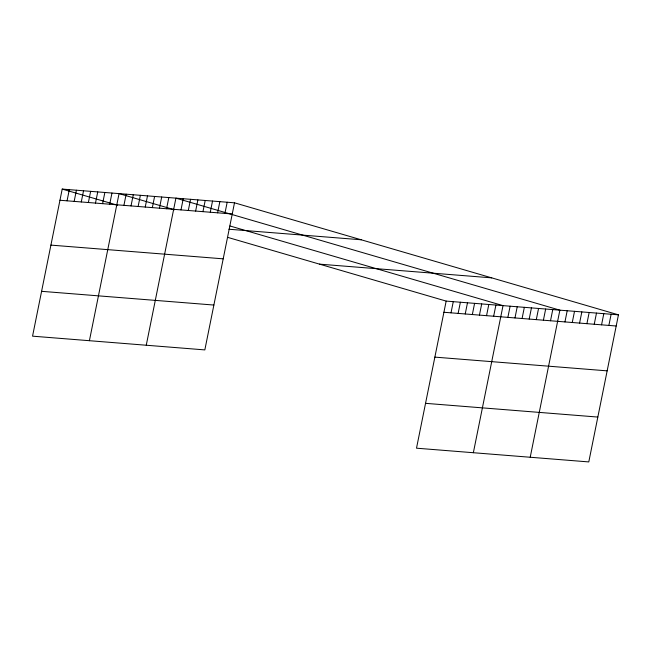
<?xml version="1.0" encoding="UTF-8"?>
<svg xmlns="http://www.w3.org/2000/svg" width="651" height="651" viewBox="0 0 651 651"><rect width="100%" height="100%" fill="white"/><g stroke="black" fill="none" stroke-linecap="round" stroke-linejoin="round"><path stroke-width="0.98" d="M234.498 202.811L62.211 189.083L32.55 336.168L204.837 349.904L234.498 202.811L618.45 314.832L588.789 461.917L416.502 448.189L446.163 301.096L618.45 314.832M67.061 200.825L69.315 189.653M74.165 201.387L76.419 190.214M81.277 201.956L83.531 190.784M88.381 202.518L90.635 191.353M95.485 203.088L97.74 191.915M102.598 203.657L104.852 192.484M109.702 204.219L111.956 193.046M89.407 340.701L119.06 193.616L174.492 209.785M123.918 205.35L126.172 194.185M131.022 205.919L133.276 194.747M138.134 206.489L140.38 195.316M145.238 207.051L147.492 195.878M152.342 207.62L154.596 196.447M159.454 208.182L161.7 197.017M166.558 208.751L168.812 197.578M146.255 345.233L175.916 198.148L559.876 310.161L530.215 457.246M180.986 209.899L183.24 198.726M188.31 210.485L190.564 199.312M195.634 211.07L197.888 199.898M202.949 211.656L205.203 200.484M210.273 212.234L212.527 201.061M217.597 212.82L219.851 201.647M224.92 213.406L227.175 202.233M451.021 312.838L453.267 301.665M458.125 313.4L460.379 302.235M465.229 313.969L467.483 302.796M472.341 314.539L474.587 303.366M479.445 315.1L481.699 303.927M486.549 315.67L488.803 304.497M493.661 316.231L495.907 305.067M473.358 452.714L503.02 305.628L229.933 225.962M507.87 317.371L510.124 306.198M514.982 317.932L517.228 306.759M522.086 318.502L524.34 307.329M529.19 319.063L531.444 307.899M536.302 319.633L538.556 308.46M543.406 320.202L545.66 309.03M550.51 320.764L552.764 309.591M564.946 321.92L567.192 310.747M572.262 322.497L574.516 311.324M579.585 323.083L581.839 311.91M586.909 323.669L589.163 312.496M594.233 324.247L596.487 313.082M601.557 324.833L603.803 313.66M608.872 325.419L611.126 314.246M59.957 200.256L232.244 213.984M228.892 229.233L361.199 239.78M319.462 264.135L491.741 277.863M50.908 245.11L223.195 258.838M443.909 312.268L616.196 326.005M41.591 291.322L213.878 305.05M434.868 357.122L607.155 370.85M425.551 403.335L597.838 417.063M62.211 189.083L117.644 205.252M227.899 237.42L446.163 301.096"/></g></svg>
